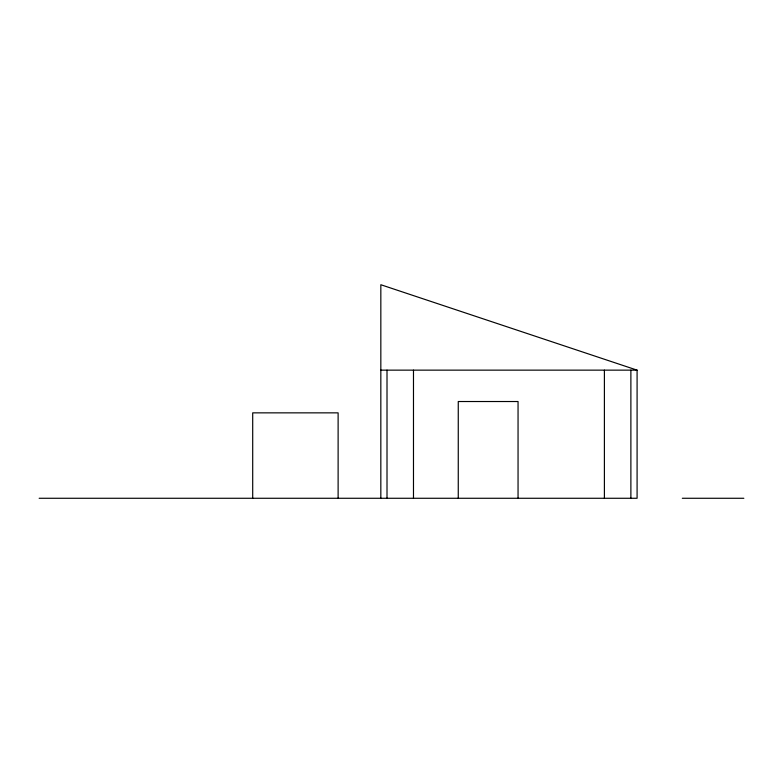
<?xml version="1.0" encoding="UTF-8"?>
<svg xmlns="http://www.w3.org/2000/svg" width="783" height="783" viewBox="0 0 783 783"><rect width="100%" height="100%" fill="white"/><g stroke="black" fill="none" stroke-linecap="round" stroke-linejoin="round"><path stroke-width="1.17" d="M380.832 370.144L637.088 370.144L637.088 498.272L39.15 498.272M682.316 498.272L743.85 498.272M637.088 370.144L380.832 284.728L380.832 498.272M630.883 370.144L630.883 498.272M604.398 370.144L604.398 498.272M518.052 498.272L518.052 401.522L458.261 401.522L458.261 498.272M413.483 370.144L413.483 498.272M387.008 370.144L387.008 498.272M338.119 498.272L338.119 412.856L252.703 412.856L252.703 498.272"/></g></svg>
